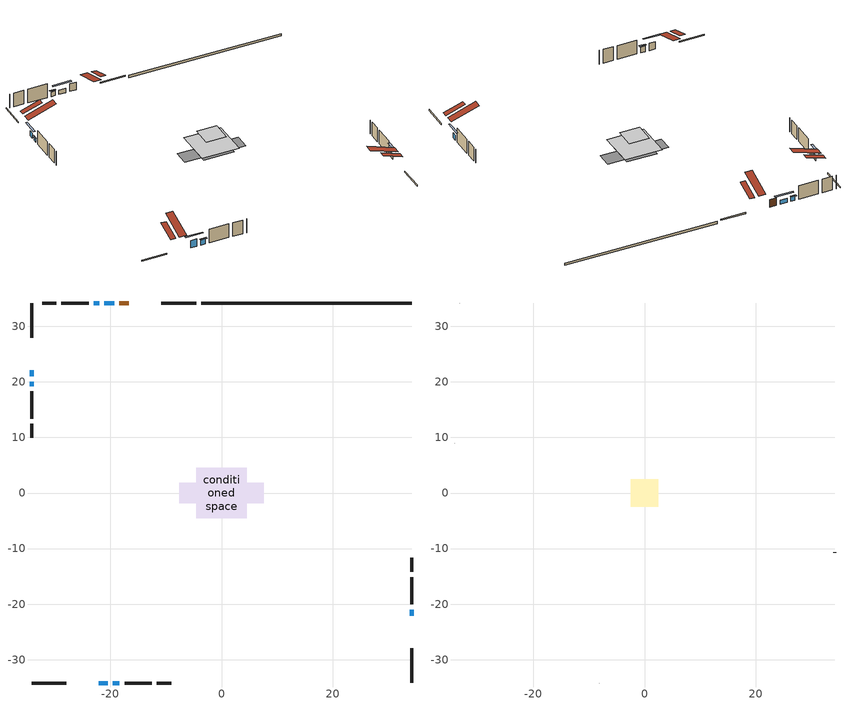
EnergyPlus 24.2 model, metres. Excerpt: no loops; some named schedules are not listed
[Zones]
conditioned space
 floor adiabatic (Floor2 construction): -3.77,-3.77 -3.77,3.77 3.77,3.77 3.77,-3.77 z0.61
 floor adiabatic (AdiabaticFloorConstruction): -4.58,-4.58 -4.58,4.58 4.58,4.58 4.58,-4.58 z1.83
 floor foundation (Slab1 construction): -7.6,-1.87 -7.6,1.87 7.6,1.87 7.6,-1.87 z0
 wall outside (RimJoist1 construction): -4.59,34.2 -10.82,34.2 / -34.2,-34.2 -27.97,-34.2 / -34.2,34.2 -34.2,27.97 / 34.2,-34.2 34.2,-27.97 z0.61:0.91
 wall outside (AdiabaticWallConstruction 1): -16.72,34.2 -18.38,34.2 z0.61:2.64
 wall outside (AdiabaticWallConstruction): 34.2,-22.07 34.2,-20.98 / -34.2,22.07 -34.2,20.98 z0.61:1.97; -19.31,34.2 -21.09,34.2 z0.61:1.72; -22.07,-34.2 -20.51,-34.2 z0.61:2.55; -22.02,34.2 -23,34.2 z0.61:1.82; -19.58,-34.2 -18.37,-34.2 z0.61:2.11; -34.2,20.05 -34.2,19.2 z0.61:1.66
 wall outside (Wall1 construction): -23.92,34.2 -28.82,34.2 / -17.45,-34.2 -12.55,-34.2 / -34.2,18.27 -34.2,13.37 / 34.2,-20.05 34.2,-15.15 z0.61:4.27
 wall outside (Wall2 construction): -29.75,34.2 -32.28,34.2 / -11.62,-34.2 -9.09,-34.2 / -34.2,12.45 -34.2,9.91 / 34.2,-14.22 34.2,-11.69 z0.61:4.27
 wall foundation (FoundationWall1 construction): 34.2,34.2 -3.66,34.2 z0:0.61
 window (WindowConstruction): 34.2,-22.07 34.2,-20.98 z0.61:1.97
 window (WindowConstruction 1): -19.31,34.2 -21.09,34.2 z0.61:1.72
 window (WindowConstruction 2): -22.07,-34.2 -20.51,-34.2 z0.61:2.55
 window (WindowConstruction 3): -34.2,22.07 -34.2,20.98 z0.61:1.97
 window (WindowConstruction 4): -22.02,34.2 -23,34.2 z0.61:1.82
 window (WindowConstruction 5): -19.58,-34.2 -18.37,-34.2 z0.61:2.11
 window (WindowConstruction 6): -34.2,20.05 -34.2,19.2 z0.61:1.66
 door (Door): -16.72,34.2 -18.38,34.2 z0.61:2.64
 ceiling adiabatic (AdiabaticFloorConstruction): 4.58,-4.58 4.58,4.58 -4.58,4.58 -4.58,-4.58 z1.83
 roof outside (Roof2 construction): -15.79,34.2,4.27 -15.79,27.22,6.59 -13.95,27.22,6.59 -13.95,34.2,4.27; -23,-34.2,4.27 -23,-27.22,6.59 -24.84,-27.22,6.59 -24.84,-34.2,4.27; -34.2,23,4.27 -27.22,23,6.59 -27.22,24.84,6.59 -34.2,24.84,4.27; 34.2,-23,4.27 27.22,-23,6.59 27.22,-24.84,6.59 34.2,-24.84,4.27
attic - vented
 floor to conditioned space (Floor1 construction Reversed): -2.49,-2.49 -2.49,2.49 2.49,2.49 2.49,-2.49 z4.27
 wall outside (Wall3 construction): -33.21,34.2 -33.27,34.2 / -8.16,-34.2 -8.1,-34.2 / -34.2,8.99 -34.2,8.93 / 34.2,-10.76 34.2,-10.7 z0.61:4.27
 roof outside (Roof1 construction): -13.02,34.2,4.27 -13.02,29.35,5.88 -11.74,29.35,5.88 -11.74,34.2,4.27; -25.76,-34.2,4.27 -25.76,-29.35,5.88 -27.04,-29.35,5.88 -27.04,-34.2,4.27; -34.2,25.76,4.27 -29.35,25.76,5.88 -29.35,27.04,5.88 -34.2,27.04,4.27; 34.2,-25.76,4.27 29.35,-25.76,5.88 29.35,-27.04,5.88 34.2,-27.04,4.27
shading: 34.2,-19.54 34.2,-23.51 34.61,-23.51 34.61,-19.54 z3.41; -22.53,34.2 -17.87,34.2 -17.87,34.61 -22.53,34.61 z3.16; -19.07,-34.2 -23.51,-34.2 -23.51,-34.61 -19.07,-34.61 z3.99; -34.2,19.54 -34.2,23.51 -34.61,23.51 -34.61,19.54 z3.41; -23.2,34.2 -21.82,34.2 -21.82,34.61 -23.2,34.61 z2.02; -18.17,-34.2 -19.78,-34.2 -19.78,-34.61 -18.17,-34.61 z2.31; -34.2,19 -34.2,20.25 -34.61,20.25 -34.61,19 z1.86
[Building]
Building 1: Terrain=Suburbs
[Site:Location]
Winnipeg Intl AP_MB: Latitude {deg}=49.91; Longitude {deg}=-97.24; Time Zone {hr}=-6; Elevation {m}=239; Keep Site Location Information=Yes
[Site:GroundTemperature:Shallow]
-2.46526, -5.11642, -5.32873, -4.07063, 0.979979, 6.00706, 10.3653, 13.1261, 13.3606, 11.1152, 6.8681, 1.99523
[Site:WaterMainsTemperature]
Calculation Method=Schedule; Temperature Schedule=mains temperature schedule
[Material] Roughness=Rough; Thermal Absorptance=0.9
Name | Thickness {m} | Conductivity {W/m-K} | Density {kg/m3} | Specific Heat {J/kg-K} | Solar Absorptance | Visible Absorptance
asphalt or fiberglass shingles | 0.00635 | 0.162714 | 1121.4 | 1465.45 | 0.84 | 0.84
ceiling stud and cavity | 0.1397 | 0.079977 | 65.682 | 1177.47 | 0.7 | 0.7
concrete 4.0 in. | 0.1016 | 1.803125 | 2242.8 | 837.4 | 0.7 | 0.7
concrete 8.0 in. | 0.2032 | 1.803125 | 2242.8 | 837.4 | 0.7 | 0.7
door material | 0.04445 | 0.053851 | 512.64 | 1214.23 | 0.7 | 0.7
exterior vertical ins | 0.0178767 | 0.029427 | 32.04 | 1214.23 | 0.7 | 0.7
floor covering | 0.0127 | 9.015625 | 54.468 | 1339.84 | 0.6 | 0.6
floor covering 1 | 0.0127 | 0.0433444 | 54.468 | 1339.84 | 0.6 | 0.6
floor rigid ins; wall rigid ins | 0.512978 | 0.029427 | 32.04 | 1214.23 | 0.7 | 0.7
floor stud and cavity | 0.0889 | 0.323223 | 50.32683 | 1063.81 | 0.7 | 0.7
floor stud and cavity 1 | 0.1397 | 1.75129 | 37.0049 | 1207.88 | 0.7 | 0.7
furniture material conditioned space 1 | 0.1524 | 0.115458 | 640.8 | 1214.23 | 0.6 | 0.6
gypsum board | 0.0127 | 0.160291 | 801 | 837.4 | 0.6 | 0.6
gypsum board 1 | 0.0127 | 0.160291 | 801 | 837.4 | 0.7 | 0.7
osb sheathing 0.5 in. | 0.0127 | 0.115458 | 512.64 | 1214.23 | 0.7 | 0.7
osb sheathing 0.75 in. | 0.01905 | 0.115458 | 512.64 | 1214.23 | 0.7 | 0.7
rim joist stud and cavity | 0.0508 | 0.177588 | 50.32683 | 1063.81 | 0.6 | 0.6
roof stud and cavity | 0.2032 | 0.116239 | 78.34581 | 1123.46 | 0.7 | 0.7
slab rigid ins | 0.0220726 | 0.029427 | 32.04 | 1214.23 | 0.7 | 0.7
wall stud and cavity | 0.1397 | 0.0940029 | 139.0536 | 1170.24 | 0.7 | 0.7
wall stud and cavity 1 | 0.1397 | 0.0999226 | 139.0536 | 1170.24 | 0.7 | 0.7
wall stud and cavity 2 | 0.0889 | 6.1454 | 50.32683 | 1063.81 | 0.6 | 0.6
wall stud and cavity 3 | 0.0889 | 0.380278 | 52.3479 | 1209.89 | 0.7 | 0.7
wall stud and cavity 4 | 0.0889 | 0.391764 | 83.0341 | 1211.67 | 0.7 | 0.7
wood siding | 0.0254 | 0.102417 | 544.68 | 1172.36 | 0.4 | 0.4
wood siding 1 | 0.00254 | 0.102417 | 544.68 | 1172.36 | 0.4 | 0.4
wood siding 2; wood siding 3; wood siding 4 | 0.0254 | 0.102417 | 544.68 | 1172.36 | 0.7 | 0.7
[WindowMaterial:SimpleGlazingSystem]
Name | U-Factor {W/m2-K} | Solar Heat Gain Coefficient
WindowMaterial | 2.921331 | 0.67
WindowMaterial 1 | 2.94177 | 0.65
WindowMaterial 2 | 2.151962 | 0.62
WindowMaterial 3 | 2.93212 | 0.65
WindowMaterial 4 | 2.20079 | 0.6
WindowMaterial 5 | 2.94802 | 0.64
[Construction]
AdiabaticFloorConstruction: floor stud and cavity 1, floor rigid ins, osb sheathing 0.75 in., floor covering 1
AdiabaticWallConstruction: wood siding 3, wall rigid ins, wall stud and cavity 3, gypsum board
AdiabaticWallConstruction 1: wood siding 4, wall rigid ins, wall stud and cavity 3, gypsum board
Door: door material
Floor1 construction Reversed: gypsum board, ceiling stud and cavity
Floor2 construction: floor stud and cavity, floor covering
FoundationWall1 construction: concrete 8.0 in., gypsum board 1
furniture construction conditioned space 1: furniture material conditioned space 1
PartitionWallConstruction: gypsum board, wall stud and cavity 4, gypsum board
RimJoist1 construction: wood siding 2, rim joist stud and cavity
Roof1 construction: asphalt or fiberglass shingles
Roof2 construction: asphalt or fiberglass shingles, osb sheathing 0.75 in., roof stud and cavity, gypsum board
Slab1 construction: slab rigid ins, concrete 4.0 in.
Wall1 construction: wood siding, osb sheathing 0.5 in., wall stud and cavity, gypsum board
Wall2 construction: wood siding, osb sheathing 0.5 in., wall stud and cavity 1, gypsum board
Wall3 construction: wood siding 1, wall stud and cavity 2
WindowConstruction; WindowConstruction 3: WindowMaterial
WindowConstruction 1: WindowMaterial 1
WindowConstruction 2: WindowMaterial 2
WindowConstruction 4: WindowMaterial 3
WindowConstruction 5: WindowMaterial 4
WindowConstruction 6: WindowMaterial 5
[Zone] Multiplier=1; Part of Total Floor Area=Yes
Name | Volume {m3}
attic - vented | 6.48557
conditioned space | 244
[Space]
Name | Zone | Volume {m3}
attic - vented 1 | attic - vented | 6.48557
conditioned space 1 | conditioned space | 244
[ZoneInfiltration:EffectiveLeakageArea]
infil attic - vented 1: Zone or Space=attic - vented 1; Schedule=Always On Discrete; Effective Air Leakage Area {cm2}=824.667; Stack Coefficient=0.000366639; Wind Coefficient=1.29372e-05
[ZoneMixing]
whole house fan mix: Zone or Space=attic - vented; Schedule=Always On Continuous; Design Flow Rate Calculation Method=Flow/Zone; Design Flow Rate {m3/s}=0; Source Zone or Space=conditioned space
[SurfaceProperty:ExposedFoundationPerimeter]
Slab1: Exposed Perimeter Calculation Method=TotalExposedPerimeter; Total Exposed Perimeter {m}=37.857
[InternalMass] Zone or ZoneList=conditioned space; Space or SpaceList=conditioned space 1
Name | Construction | Surface Area {m2}
furniture mass conditioned space 1 | furniture construction conditioned space 1 | 78.9442
partition wall mass | PartitionWallConstruction | 140.6
[Lights]
interior lighting: Zone or ZoneList or Space or SpaceList=conditioned space 1; Schedule=interior lighting schedule; Design Level Calculation Method=LightingLevel; Lighting Level {W}=343.2; Return Air Fraction=0; Fraction Radiant=0.6; Fraction Visible=0.2; Fraction Replaceable=1
[People]
occupants: Zone or ZoneList or Space or SpaceList=conditioned space 1; Number of People Schedule=occupants schedule; Number of People Calculation Method=People; Number of People=3; Fraction Radiant=0.314171; Sensible Heat Fraction=0.56303; Activity Level Schedule=occupants activity schedule; Carbon Dioxide Generation Rate {m3/s-W}=0; Enable ASHRAE 55 Comfort Warnings=No; Mean Radiant Temperature Calculation Type=EnclosureAveraged
[ElectricEquipment] Zone or ZoneList or Space or SpaceList=conditioned space 1; Design Level Calculation Method=EquipmentLevel
Name | Schedule | Design Level {W} | Fraction Latent | Fraction Radiant | Fraction Lost
clothes dryer | clothes dryer schedule | 140.772 | 0.015 | 0.081 | 0.85
clothes washer | clothes washer schedule | 32.1985 | 0.03 | 0.162 | 0.7
cooking range | cooking range schedule | 215.147 | 0.08 | 0.432 | 0.2
dishwasher | dishwasher schedule | 66.8632 | 0.3 | 0.18 | 0.4
fridge | fridge schedule | 72.9452 | 0 | 0.6 | 0
mech vent house fan | mech vent house fan schedule | 0 | 0 | 0 | 1
mech vent house fan cfis | mech vent house fan cfis schedule | 0 | 0 | 0 | 0
misc plug loads | misc plug loads schedule | 494.7 | 0.045 | 0.513 | 0.1
whole house fan | Always On Discrete | 0 | 0 | 0 | 1
[OtherEquipment] Zone or ZoneList or Space or SpaceList=conditioned space 1; Design Level Calculation Method=EquipmentLevel
Name | Fuel Type | Schedule | Design Level {W} | Fraction Latent | Fraction Radiant | Fraction Lost
clothes dryer 1 | Electricity | clothes dryer schedule | 0 | 0.015 | 0.081 | 0.85
cooking range 1 | Electricity | cooking range schedule | 0 | 0.08 | 0.432 | 0.2
general water use latent | None | general water use schedule | 62.594 | 1 | 0 | 0
general water use sensible | None | general water use schedule | -61.6891 | 0 | 0.6 | 0
mech vent house fan latent load | None | Always On Discrete | 0 | 1 | 0 | 0
mech vent house fan sensible load | None | Always On Discrete | 0 | 0 | 0 | 0
water heater energy adjustment1 | Electricity | Always On Discrete | 0.01 | 0 | 0 | 1
[ZoneInfiltration:DesignFlowRate] Zone or ZoneList or Space or SpaceList=conditioned space 1; Schedule=Always On Discrete; Design Flow Rate Calculation Method=Flow/Zone; Design Flow Rate {m3/s}=0
infil flow; natural vent flow; whole house fan flow
[AvailabilityManager:Scheduled]
furnace airloop Availability Manager: Schedule=Always On Discrete
[Foundation:Kiva]
Foundation Kiva 1: Initial Indoor Air Temperature {C}=21; Wall Height Above Grade {m}=0.609996; Wall Depth Below Slab {m}=0.2032; Custom Block Material Name 1=exterior vertical ins; Custom Block Depth 1 {m}=0.609996; Custom Block X Position 1 {m}=0.2159; Custom Block Z Position 1 {m}=0
[Foundation:Kiva:Settings]
Soil Conductivity {W/m-K}=0.849921; Soil Density {kg/m3}=1842.3; Soil Specific Heat {J/kg-K}=418.7; Ground Solar Absorptivity=0.9; Ground Thermal Absorptivity=0.9; Ground Surface Roughness {m}=0.03; Far-Field Width {m}=40; Deep-Ground Boundary Condition=ZeroFlux; Deep-Ground Depth {m}=40; Minimum Cell Dimension {m}=0.2; Maximum Cell Growth Coefficient=3; Simulation Timestep=Timestep
[Exterior:Lights]
exterior lighting: Schedule=exterior lighting schedule; Design Level {W}=75.6
[EnergyManagementSystem:GlobalVariable]
furnace_airloop_Fan_RTF
infil_program_Qfan
infil_program_Qinf
natural_vent_program_Qnv
natural_vent_program_Qwhf
[EnergyManagementSystem:Sensor]
Name | Output:Variable or Output:Meter Index Key | Output:Variable or Output:Meter
airflow_gain | infil flow | Infiltration Sensible Heat Gain Energy
airflow_gain_1 | natural vent flow | Infiltration Sensible Heat Gain Energy
airflow_gain_2 | whole house fan flow | Infiltration Sensible Heat Gain Energy
airflow_loss | infil flow | Infiltration Sensible Heat Loss Energy
airflow_loss_1 | natural vent flow | Infiltration Sensible Heat Loss Energy
airflow_loss_2 | whole house fan flow | Infiltration Sensible Heat Loss Energy
clg_load_cond |  | Cooling:EnergyTransfer:Zone:CONDITIONED SPACE
clg_sp_s; clg_sp_s_1 | cooling setpoint | Schedule Value
clothes_dryer_exhaust_0_sch_s | clothes dryer exhaust 0 schedule | Schedule Value
cool_season | cooling season schedule | Schedule Value
htg_load_cond |  | Heating:EnergyTransfer:Zone:CONDITIONED SPACE
htg_sp_s; htg_sp_s_1 | heating setpoint | Schedule Value
ig_ee_conv | clothes dryer | Electric Equipment Convective Heating Energy
ig_ee_conv_2 | cooking range | Electric Equipment Convective Heating Energy
ig_ee_conv_4 | fridge | Electric Equipment Convective Heating Energy
ig_ee_conv_5 | misc plug loads | Electric Equipment Convective Heating Energy
ig_ee_conv_6 | whole house fan | Electric Equipment Convective Heating Energy
ig_ee_rad | clothes dryer | Electric Equipment Radiant Heating Energy
ig_ee_rad_2 | cooking range | Electric Equipment Radiant Heating Energy
ig_ee_rad_4 | fridge | Electric Equipment Radiant Heating Energy
ig_ee_rad_5 | misc plug loads | Electric Equipment Radiant Heating Energy
ig_ee_rad_6 | whole house fan | Electric Equipment Radiant Heating Energy
ig_lgt_conv | interior lighting | Lights Convective Heating Energy
ig_lgt_rad | interior lighting | Lights Radiant Heating Energy
ig_lgt_vis | interior lighting | Lights Visible Radiation Heating Energy
ig_oe_conv | clothes dryer 1 | Other Equipment Convective Heating Energy
ig_oe_conv_1 | cooking range 1 | Other Equipment Convective Heating Energy
ig_oe_conv_2 | general water use latent | Other Equipment Convective Heating Energy
ig_oe_conv_3 | general water use sensible | Other Equipment Convective Heating Energy
ig_oe_conv_4 | water heater energy adjustment1 | Other Equipment Convective Heating Energy
ig_oe_rad | clothes dryer 1 | Other Equipment Radiant Heating Energy
ig_oe_rad_1 | cooking range 1 | Other Equipment Radiant Heating Energy
ig_oe_rad_2 | general water use latent | Other Equipment Radiant Heating Energy
ig_oe_rad_3 | general water use sensible | Other Equipment Radiant Heating Energy
ig_oe_rad_4 | water heater energy adjustment1 | Other Equipment Radiant Heating Energy
ig_ppl_conv | occupants | People Convective Heating Energy
ig_ppl_rad | occupants | People Radiant Heating Energy
im_conv | furniture mass conditioned space 1 | Surface Inside Face Convection Heat Gain Energy
im_conv_1 | partition wall mass | Surface Inside Face Convection Heat Gain Energy
im_ig | furniture mass conditioned space 1 | Surface Inside Face Internal Gains Radiation Heat Gain Energy
im_ig_1 | partition wall mass | Surface Inside Face Internal Gains Radiation Heat Gain Energy
im_lgt | furniture mass conditioned space 1 | Surface Inside Face Lights Radiation Heat Gain Energy
im_lgt_1 | partition wall mass | Surface Inside Face Lights Radiation Heat Gain Energy
im_sol | furniture mass conditioned space 1 | Surface Inside Face Solar Radiation Heat Gain Energy
im_sol_1 | partition wall mass | Surface Inside Face Solar Radiation Heat Gain Energy
im_surf | furniture mass conditioned space 1 | Surface Inside Face Net Surface Thermal Radiation Heat Gain Energy
im_surf_1 | partition wall mass | Surface Inside Face Net Surface Thermal Radiation Heat Gain Energy
mv_conv | mech vent house fan | Electric Equipment Convective Heating Energy
mv_conv_1 | mech vent house fan cfis | Electric Equipment Convective Heating Energy
mv_conv_2 | mech vent house fan latent load | Other Equipment Convective Heating Energy
mv_conv_3 | mech vent house fan sensible load | Other Equipment Convective Heating Energy
mv_rad | mech vent house fan | Electric Equipment Radiant Heating Energy
mv_rad_1 | mech vent house fan cfis | Electric Equipment Radiant Heating Energy
mv_rad_2 | mech vent house fan latent load | Other Equipment Radiant Heating Energy
mv_rad_3 | mech vent house fan sensible load | Other Equipment Radiant Heating Energy
natural_vent_s | natural vent schedule | Schedule Value
out_pb_s |  | Site Outdoor Air Barometric Pressure
out_wt_s |  | Site Outdoor Air Humidity Ratio
site_vw_s |  | Site Wind Speed
ss_back_out | Window1 | Surface Window Shortwave from Zone Back Out Window Heat Transfer Rate
ss_back_out_1 | Window2 | Surface Window Shortwave from Zone Back Out Window Heat Transfer Rate
ss_back_out_2 | Window4 | Surface Window Shortwave from Zone Back Out Window Heat Transfer Rate
ss_back_out_3 | Window5 | Surface Window Shortwave from Zone Back Out Window Heat Transfer Rate
ss_back_out_4 | Window6 | Surface Window Shortwave from Zone Back Out Window Heat Transfer Rate
ss_back_out_5 | Window7 | Surface Window Shortwave from Zone Back Out Window Heat Transfer Rate
ss_back_out_6 | Window8 | Surface Window Shortwave from Zone Back Out Window Heat Transfer Rate
ss_conv | Door1 | Surface Inside Face Convection Heat Gain Energy
ss_conv_1 | Window1 | Surface Inside Face Convection Heat Gain Energy
ss_conv_2 | Window2 | Surface Inside Face Convection Heat Gain Energy
ss_conv_3 | Window4 | Surface Inside Face Convection Heat Gain Energy
ss_conv_4 | Window5 | Surface Inside Face Convection Heat Gain Energy
ss_conv_5 | Window6 | Surface Inside Face Convection Heat Gain Energy
ss_conv_6 | Window7 | Surface Inside Face Convection Heat Gain Energy
ss_conv_7 | Window8 | Surface Inside Face Convection Heat Gain Energy
ss_ig | Door1 | Surface Inside Face Internal Gains Radiation Heat Gain Energy
ss_ig_1 | Window1 | Surface Inside Face Internal Gains Radiation Heat Gain Energy
ss_ig_2 | Window2 | Surface Inside Face Internal Gains Radiation Heat Gain Energy
ss_ig_3 | Window4 | Surface Inside Face Internal Gains Radiation Heat Gain Energy
ss_ig_4 | Window5 | Surface Inside Face Internal Gains Radiation Heat Gain Energy
ss_ig_5 | Window6 | Surface Inside Face Internal Gains Radiation Heat Gain Energy
ss_ig_6 | Window7 | Surface Inside Face Internal Gains Radiation Heat Gain Energy
ss_ig_7 | Window8 | Surface Inside Face Internal Gains Radiation Heat Gain Energy
ss_lgt | Door1 | Surface Inside Face Lights Radiation Heat Gain Energy
ss_sol | Door1 | Surface Inside Face Solar Radiation Heat Gain Energy
ss_surf | Door1 | Surface Inside Face Net Surface Thermal Radiation Heat Gain Energy
ss_surf_1 | Window1 | Surface Inside Face Net Surface Thermal Radiation Heat Gain Energy
ss_surf_2 | Window2 | Surface Inside Face Net Surface Thermal Radiation Heat Gain Energy
ss_surf_3 | Window4 | Surface Inside Face Net Surface Thermal Radiation Heat Gain Energy
ss_surf_4 | Window5 | Surface Inside Face Net Surface Thermal Radiation Heat Gain Energy
ss_surf_5 | Window6 | Surface Inside Face Net Surface Thermal Radiation Heat Gain Energy
ss_surf_6 | Window7 | Surface Inside Face Net Surface Thermal Radiation Heat Gain Energy
ss_surf_7 | Window8 | Surface Inside Face Net Surface Thermal Radiation Heat Gain Energy
ss_trans_in | Window1 | Surface Window Transmitted Solar Radiation Rate
ss_trans_in_1 | Window2 | Surface Window Transmitted Solar Radiation Rate
ss_trans_in_2 | Window4 | Surface Window Transmitted Solar Radiation Rate
ss_trans_in_3 | Window5 | Surface Window Transmitted Solar Radiation Rate
ss_trans_in_4 | Window6 | Surface Window Transmitted Solar Radiation Rate
ss_trans_in_5 | Window7 | Surface Window Transmitted Solar Radiation Rate
ss_trans_in_6 | Window8 | Surface Window Transmitted Solar Radiation Rate
ss_trans_out | Window1 | Surface Inside Face Initial Transmitted Diffuse Transmitted Out Window Solar Radiation Rate
ss_trans_out_1 | Window2 | Surface Inside Face Initial Transmitted Diffuse Transmitted Out Window Solar Radiation Rate
ss_trans_out_2 | Window4 | Surface Inside Face Initial Transmitted Diffuse Transmitted Out Window Solar Radiation Rate
ss_trans_out_3 | Window5 | Surface Inside Face Initial Transmitted Diffuse Transmitted Out Window Solar Radiation Rate
ss_trans_out_4 | Window6 | Surface Inside Face Initial Transmitted Diffuse Transmitted Out Window Solar Radiation Rate
ss_trans_out_5 | Window7 | Surface Inside Face Initial Transmitted Diffuse Transmitted Out Window Solar Radiation Rate
ss_trans_out_6 | Window8 | Surface Inside Face Initial Transmitted Diffuse Transmitted Out Window Solar Radiation Rate
s_conv | Floor1 | Surface Inside Face Convection Heat Gain Energy
s_conv_1 | Floor2 | Surface Inside Face Convection Heat Gain Energy
s_conv_10 | Roof2:180 | Surface Inside Face Convection Heat Gain Energy
s_conv_11 | Roof2:270 | Surface Inside Face Convection Heat Gain Energy
s_conv_12 | Roof2:90 | Surface Inside Face Convection Heat Gain Energy
s_conv_13 | Slab1 | Surface Inside Face Convection Heat Gain Energy
s_conv_14 | Wall1:0 | Surface Inside Face Convection Heat Gain Energy
s_conv_15 | Wall1:180 | Surface Inside Face Convection Heat Gain Energy
s_conv_16 | Wall1:270 | Surface Inside Face Convection Heat Gain Energy
s_conv_17 | Wall1:90 | Surface Inside Face Convection Heat Gain Energy
s_conv_18 | Wall2:0 | Surface Inside Face Convection Heat Gain Energy
s_conv_19 | Wall2:180 | Surface Inside Face Convection Heat Gain Energy
s_conv_2 | FoundationWall1 | Surface Inside Face Convection Heat Gain Energy
s_conv_20 | Wall2:270 | Surface Inside Face Convection Heat Gain Energy
s_conv_21 | Wall2:90 | Surface Inside Face Convection Heat Gain Energy
s_conv_3 | inferred conditioned ceiling | Surface Inside Face Convection Heat Gain Energy
s_conv_4 | inferred conditioned floor | Surface Inside Face Convection Heat Gain Energy
s_conv_5 | RimJoist1:0 | Surface Inside Face Convection Heat Gain Energy
s_conv_6 | RimJoist1:180 | Surface Inside Face Convection Heat Gain Energy
s_conv_7 | RimJoist1:270 | Surface Inside Face Convection Heat Gain Energy
s_conv_8 | RimJoist1:90 | Surface Inside Face Convection Heat Gain Energy
s_conv_9 | Roof2:0 | Surface Inside Face Convection Heat Gain Energy
s_ig | Floor1 | Surface Inside Face Internal Gains Radiation Heat Gain Energy
s_ig_1 | Floor2 | Surface Inside Face Internal Gains Radiation Heat Gain Energy
s_ig_10 | Roof2:180 | Surface Inside Face Internal Gains Radiation Heat Gain Energy
s_ig_11 | Roof2:270 | Surface Inside Face Internal Gains Radiation Heat Gain Energy
s_ig_12 | Roof2:90 | Surface Inside Face Internal Gains Radiation Heat Gain Energy
s_ig_13 | Slab1 | Surface Inside Face Internal Gains Radiation Heat Gain Energy
s_ig_14 | Wall1:0 | Surface Inside Face Internal Gains Radiation Heat Gain Energy
s_ig_15 | Wall1:180 | Surface Inside Face Internal Gains Radiation Heat Gain Energy
s_ig_16 | Wall1:270 | Surface Inside Face Internal Gains Radiation Heat Gain Energy
s_ig_17 | Wall1:90 | Surface Inside Face Internal Gains Radiation Heat Gain Energy
s_ig_18 | Wall2:0 | Surface Inside Face Internal Gains Radiation Heat Gain Energy
s_ig_19 | Wall2:180 | Surface Inside Face Internal Gains Radiation Heat Gain Energy
s_ig_2 | FoundationWall1 | Surface Inside Face Internal Gains Radiation Heat Gain Energy
s_ig_20 | Wall2:270 | Surface Inside Face Internal Gains Radiation Heat Gain Energy
s_ig_21 | Wall2:90 | Surface Inside Face Internal Gains Radiation Heat Gain Energy
s_ig_3 | inferred conditioned ceiling | Surface Inside Face Internal Gains Radiation Heat Gain Energy
s_ig_4 | inferred conditioned floor | Surface Inside Face Internal Gains Radiation Heat Gain Energy
s_ig_5 | RimJoist1:0 | Surface Inside Face Internal Gains Radiation Heat Gain Energy
s_ig_6 | RimJoist1:180 | Surface Inside Face Internal Gains Radiation Heat Gain Energy
s_ig_7 | RimJoist1:270 | Surface Inside Face Internal Gains Radiation Heat Gain Energy
s_ig_8 | RimJoist1:90 | Surface Inside Face Internal Gains Radiation Heat Gain Energy
s_ig_9 | Roof2:0 | Surface Inside Face Internal Gains Radiation Heat Gain Energy
s_lgt | Floor1 | Surface Inside Face Lights Radiation Heat Gain Energy
s_lgt_1 | Floor2 | Surface Inside Face Lights Radiation Heat Gain Energy
s_lgt_10 | Roof2:180 | Surface Inside Face Lights Radiation Heat Gain Energy
s_lgt_11 | Roof2:270 | Surface Inside Face Lights Radiation Heat Gain Energy
s_lgt_12 | Roof2:90 | Surface Inside Face Lights Radiation Heat Gain Energy
s_lgt_13 | Slab1 | Surface Inside Face Lights Radiation Heat Gain Energy
s_lgt_14 | Wall1:0 | Surface Inside Face Lights Radiation Heat Gain Energy
s_lgt_15 | Wall1:180 | Surface Inside Face Lights Radiation Heat Gain Energy
s_lgt_16 | Wall1:270 | Surface Inside Face Lights Radiation Heat Gain Energy
